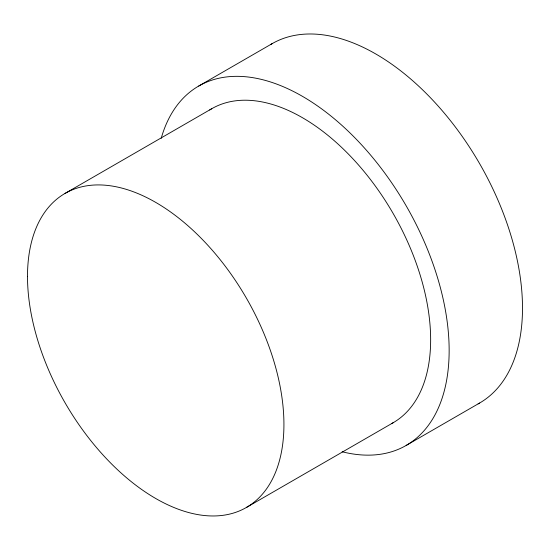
<?xml version="1.0" encoding="UTF-8"?>
<svg xmlns="http://www.w3.org/2000/svg" width="550" height="550" viewBox="0 0 550 550"><rect width="100%" height="100%" fill="white"/><g stroke="black" fill="none" stroke-linecap="round" stroke-linejoin="round"><path stroke-width="0.82" d="M198.688 86.054L272.044 43.704M65.051 193.414L211.764 108.708M246.379 507.478L393.092 422.771M406.175 445.431L479.531 403.074M270.641 44.536A207.488 119.79 60 0 1 479.531 163.494A207.488 119.79 60 0 1 478.101 403.879M161.198 138.339A207.488 119.79 60 0 1 406.175 205.844A207.488 119.79 60 0 1 342.148 451.756M209.653 109.986A181.328 104.686 60 0 1 392.734 212.781A181.328 104.686 60 0 1 391.655 423.576M27.5 276.423A181.328 104.686 60 0 0 219.821 515.673A181.328 104.686 60 0 0 219.821 259.243A181.328 104.686 60 0 0 27.5 276.423"/></g></svg>
